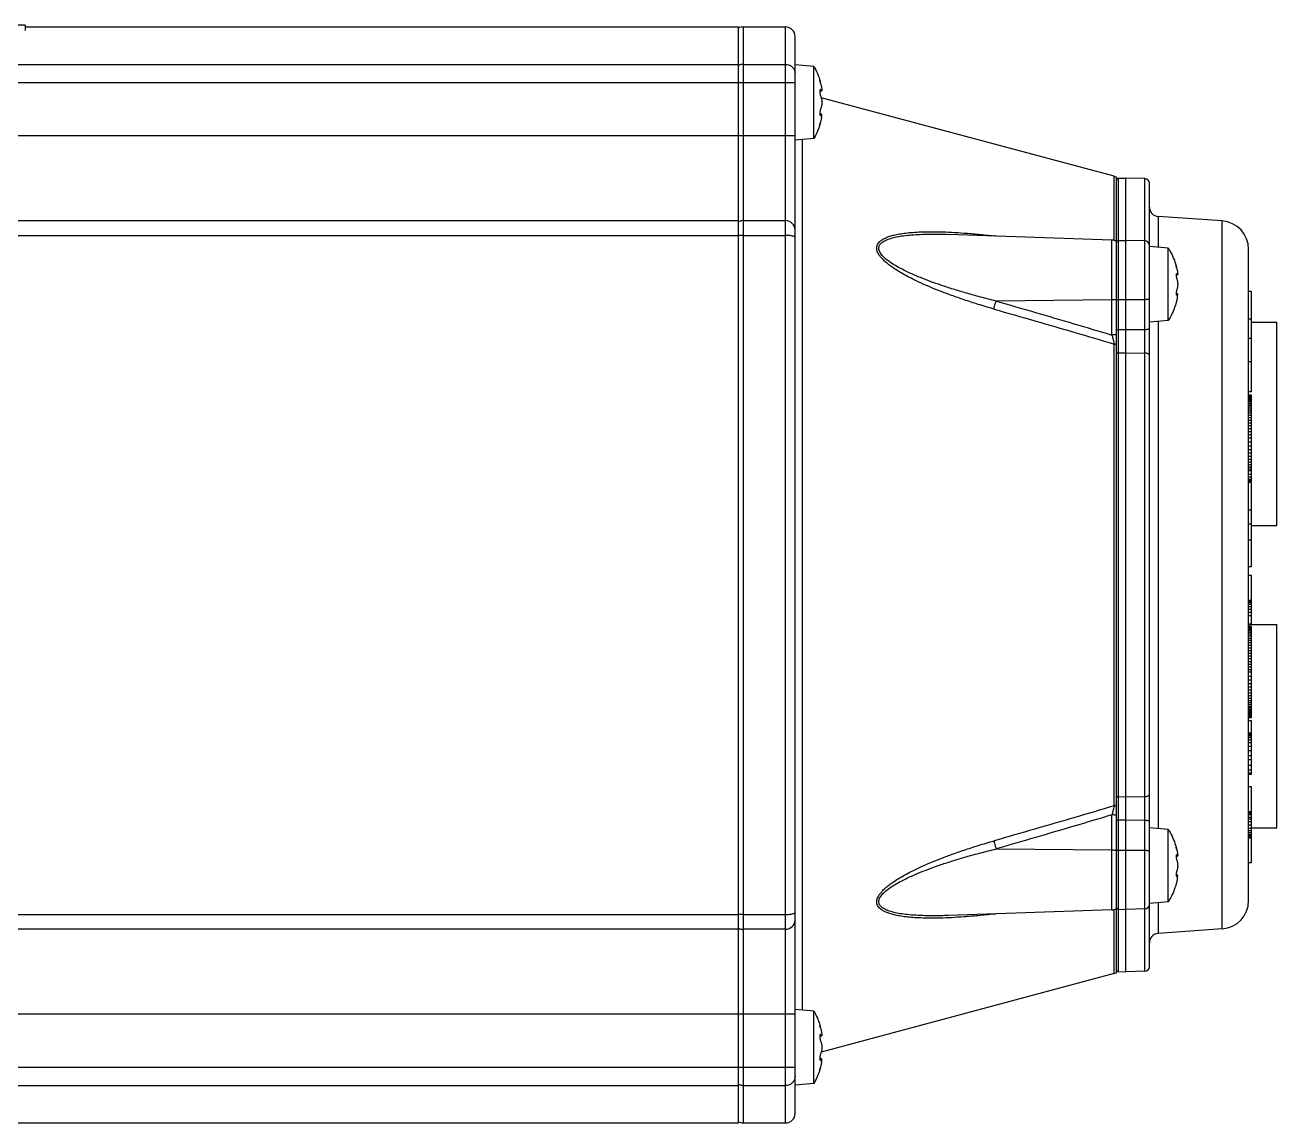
# Model space of a CAD drawing. Header units: millimetres. Extents: x -3388 to 4307, y 243 to 4457.
# Drawn here: x -2989.1 to -2856.6, y 1554 to 1670.2 of the extents above; entities that cross this region are included whole.
import ezdxf

# ---------------------------------------------------------------- set-up
doc = ezdxf.new("R2010")
doc.units = ezdxf.units.MM

msp = doc.modelspace()

# ---------------------------------------------------------------- linework, layer by layer
at = {"color": 7, "linetype": 'Continuous'}
for p, q in [((-2989.11494, 1670.20734), (-3066.11494, 1670.20734)), ((-2989.11494, 1670.20734), (-2989.11494, 1669.6417)), ((-2989.11494, 1670.00734), (-2913.61494, 1670.00734)), ((-2913.61494, 1554.00758), (-2913.61494, 1670.0071)), ((-2913.11494, 1670.00734), (-2908.61494, 1670.00734)), ((-2907.61494, 1555.00758), (-2907.61494, 1669.0071)), ((-2905.61494, 1665.83236), (-2907.61494, 1666.00734)), ((-2905.61494, 1658.18232), (-2905.61494, 1665.83236)), ((-2904.99458, 1663.22917), (-2904.79818, 1663.22917)), ((-2873.85612, 1654.20594), (-2904.85997, 1662.5134)), ((-2904.79827, 1660.78551), (-2904.99465, 1660.78551)), ((-2905.61494, 1658.18232), (-2907.61494, 1658.00734)), ((-2873.85612, 1654.20594), (-2873.61494, 1654.10604)), ((-2873.61494, 1569.90899), (-2873.61494, 1654.10569)), ((-2873.42018, 1653.98626), (-2872.61494, 1654.00734)), ((-2870.60185, 1653.95463), (-2872.61494, 1654.00734)), ((-2872.61494, 1570.00734), (-2872.61494, 1654.00734)), ((-2870.11494, 1570.55988), (-2870.11494, 1653.45448)), ((-2862.40567, 1649.46826), (-2869.1847, 1649.94229)), ((-3075.61494, 1649.50734), (-2913.61494, 1649.50734)), ((-2913.11494, 1649.50734), (-2908.61494, 1649.50734)), ((-2891.40331, 1648.05158), (-2891.39889, 1648.05142)), ((-2874.08004, 1647.44664), (-2891.38466, 1648.05093)), ((-2873.42018, 1647.39185), (-2872.61494, 1647.41293)), ((-2870.60185, 1647.36022), (-2872.61494, 1647.41293)), ((-2868.11494, 1646.59151), (-2870.11494, 1646.76649)), ((-2868.11494, 1638.94146), (-2868.11494, 1646.59151)), ((-2859.61494, 1577.53912), (-2859.61494, 1646.47527)), ((-2867.28923, 1643.77157), (-2867.13889, 1643.77157)), ((-2867.13898, 1641.76141), (-2867.2892, 1641.76141)), ((-2859.31494, 1642.00734), (-2859.61494, 1642.00734)), ((-2859.31494, 1631.36995), (-2859.31494, 1642.00734)), ((-2859.31494, 1639.07166), (-2859.61494, 1639.07166)), ((-2868.11494, 1638.94146), (-2870.11494, 1638.76649)), ((-2859.31494, 1638.75684), (-2856.61545, 1638.75684)), ((-2856.61545, 1617.25701), (-2856.61545, 1638.75666)), ((-2859.31494, 1637.01786), (-2859.61494, 1637.01786)), ((-2859.31494, 1634.5575), (-2859.61494, 1634.5575)), ((-2859.31494, 1631.36995), (-2859.61494, 1631.36995)), ((-2859.31494, 1631.02758), (-2859.61494, 1631.02758)), ((-2859.31494, 1631.02357), (-2859.61494, 1631.02357)), ((-2859.31494, 1631.0034), (-2859.61494, 1631.0034)), ((-2859.31494, 1630.96721), (-2859.61494, 1630.96721)), ((-2859.31494, 1630.91521), (-2859.61494, 1630.91521)), ((-2859.31494, 1630.84757), (-2859.61494, 1630.84757)), ((-2859.31494, 1630.76447), (-2859.61494, 1630.76447)), ((-2859.31494, 1630.66608), (-2859.61494, 1630.66608)), ((-2859.31494, 1630.55258), (-2859.61494, 1630.55258)), ((-2859.31494, 1630.42416), (-2859.61494, 1630.42416)), ((-2859.31494, 1630.28099), (-2859.61494, 1630.28099)), ((-2859.31494, 1630.12326), (-2859.61494, 1630.12326)), ((-2859.31494, 1629.95112), (-2859.61494, 1629.95112)), ((-2859.31494, 1629.76478), (-2859.61494, 1629.76478)), ((-2859.31494, 1621.90798), (-2859.31494, 1631.02758)), ((-2859.31494, 1629.56441), (-2859.61494, 1629.56441)), ((-2859.31494, 1629.35017), (-2859.61494, 1629.35017)), ((-2859.31494, 1629.12227), (-2859.61494, 1629.12227)), ((-2859.31494, 1628.88086), (-2859.61494, 1628.88086)), ((-2859.31494, 1628.62614), (-2859.61494, 1628.62614)), ((-2859.31494, 1628.35827), (-2859.61494, 1628.35827)), ((-2859.31494, 1628.07744), (-2859.61494, 1628.07744)), ((-2859.31494, 1627.78383), (-2859.61494, 1627.78383)), ((-2859.31494, 1627.47761), (-2859.61494, 1627.47761)), ((-2859.31494, 1627.15897), (-2859.61494, 1627.15897)), ((-2859.31494, 1626.82808), (-2859.61494, 1626.82808)), ((-2859.31494, 1626.48512), (-2859.61494, 1626.48512)), ((-2859.31494, 1626.05084), (-2859.61494, 1626.05084)), ((-2859.31494, 1625.63976), (-2859.61494, 1625.63976)), ((-2859.31494, 1625.25203), (-2859.61494, 1625.25203)), ((-2859.31494, 1624.88781), (-2859.61494, 1624.88781)), ((-2859.31494, 1624.54724), (-2859.61494, 1624.54724)), ((-2859.31494, 1624.23049), (-2859.61494, 1624.23049)), ((-2859.31494, 1623.93769), (-2859.61494, 1623.93769)), ((-2859.31494, 1623.66901), (-2859.61494, 1623.66901)), ((-2859.31494, 1623.4246), (-2859.61494, 1623.4246)), ((-2859.31494, 1623.20461), (-2859.61494, 1623.20461)), ((-2859.31494, 1623.00919), (-2859.61494, 1623.00919)), ((-2859.31494, 1622.65019), (-2859.61494, 1622.65019)), ((-2859.31494, 1622.34266), (-2859.61494, 1622.34266)), ((-2859.31494, 1622.11898), (-2859.61494, 1622.11898)), ((-2859.31494, 1622.01149), (-2859.61494, 1622.01149)), ((-2859.31494, 1621.90798), (-2859.61494, 1621.90798)), ((-2859.31494, 1621.80276), (-2859.61494, 1621.80276)), ((-2859.31494, 1612.85546), (-2859.31494, 1621.80276)), ((-2859.31494, 1618.87777), (-2859.61494, 1618.87777)), ((-2859.31494, 1617.38078), (-2859.61494, 1617.38078)), ((-2859.31494, 1617.25684), (-2856.61545, 1617.25684)), ((-2859.31494, 1615.6774), (-2859.61494, 1615.6774)), ((-2859.31494, 1612.85546), (-2859.61494, 1612.85546)), ((-2859.31494, 1611.94993), (-2859.61494, 1611.94993)), ((-2859.31494, 1609.31711), (-2859.31494, 1611.94993)), ((-2859.31494, 1609.31711), (-2859.61494, 1609.31711)), ((-2859.31494, 1609.2892), (-2859.61494, 1609.2892)), ((-2859.31494, 1609.20666), (-2859.61494, 1609.20666)), ((-2859.31494, 1609.07132), (-2859.61494, 1609.07132)), ((-2859.31494, 1608.88496), (-2859.61494, 1608.88496)), ((-2859.31494, 1608.64938), (-2859.61494, 1608.64938)), ((-2859.31494, 1606.78818), (-2859.31494, 1609.2892)), ((-2859.31494, 1608.3664), (-2859.61494, 1608.3664)), ((-2859.31494, 1608.03781), (-2859.61494, 1608.03781)), ((-2859.31494, 1607.6654), (-2859.61494, 1607.6654)), ((-2859.31494, 1606.78818), (-2859.61494, 1606.78818)), ((-2859.61494, 1606.75684), (-2856.61545, 1606.75684)), ((-2859.31494, 1606.53707), (-2859.61494, 1606.53707)), ((-2859.31494, 1606.53406), (-2859.61494, 1606.53406)), ((-2859.31494, 1606.49973), (-2859.61494, 1606.49973)), ((-2859.31494, 1606.44069), (-2859.61494, 1606.44069)), ((-2859.31494, 1606.36357), (-2859.61494, 1606.36357)), ((-2859.31494, 1606.27499), (-2859.61494, 1606.27499)), ((-2859.31494, 1606.18159), (-2859.61494, 1606.18159)), ((-2859.31494, 1606.08997), (-2859.61494, 1606.08997)), ((-2859.31494, 1605.92115), (-2859.61494, 1605.92115)), ((-2859.31494, 1596.88499), (-2859.31494, 1606.53707)), ((-2856.61545, 1585.25701), (-2856.61545, 1606.75666)), ((-2859.31494, 1605.73171), (-2859.61494, 1605.73171)), ((-2859.31494, 1605.52353), (-2859.61494, 1605.52353)), ((-2859.31494, 1605.29853), (-2859.61494, 1605.29853)), ((-2859.31494, 1605.05859), (-2859.61494, 1605.05859)), ((-2859.31494, 1604.80559), (-2859.61494, 1604.80559)), ((-2859.31494, 1604.54143), (-2859.61494, 1604.54143)), ((-2859.31494, 1604.268), (-2859.61494, 1604.268)), ((-2859.31494, 1603.9872), (-2859.61494, 1603.9872)), ((-2859.31494, 1603.70092), (-2859.61494, 1603.70092)), ((-2859.31494, 1603.41104), (-2859.61494, 1603.41104)), ((-2859.31494, 1603.11947), (-2859.61494, 1603.11947)), ((-2859.31494, 1602.82809), (-2859.61494, 1602.82809)), ((-2859.31494, 1602.53879), (-2859.61494, 1602.53879)), ((-2859.31494, 1602.25347), (-2859.61494, 1602.25347)), ((-2859.31494, 1601.97402), (-2859.61494, 1601.97402)), ((-2859.31494, 1601.70233), (-2859.61494, 1601.70233)), ((-2859.31494, 1601.27123), (-2859.61494, 1601.27123)), ((-2859.31494, 1600.86595), (-2859.61494, 1600.86595)), ((-2859.31494, 1600.48574), (-2859.61494, 1600.48574)), ((-2859.31494, 1600.12982), (-2859.61494, 1600.12982)), ((-2859.31494, 1599.79743), (-2859.61494, 1599.79743)), ((-2859.31494, 1599.48781), (-2859.61494, 1599.48781)), ((-2859.31494, 1599.20019), (-2859.61494, 1599.20019)), ((-2859.31494, 1598.93379), (-2859.61494, 1598.93379)), ((-2859.31494, 1598.68786), (-2859.61494, 1598.68786)), ((-2859.31494, 1598.46163), (-2859.61494, 1598.46163)), ((-2859.31494, 1598.25433), (-2859.61494, 1598.25433)), ((-2859.31494, 1598.0652), (-2859.61494, 1598.0652)), ((-2859.31494, 1597.89346), (-2859.61494, 1597.89346)), ((-2859.31494, 1597.73836), (-2859.61494, 1597.73836)), ((-2859.31494, 1597.59913), (-2859.61494, 1597.59913)), ((-2859.31494, 1597.475), (-2859.61494, 1597.475)), ((-2859.31494, 1597.3652), (-2859.61494, 1597.3652)), ((-2859.31494, 1597.26897), (-2859.61494, 1597.26897)), ((-2859.31494, 1597.18554), (-2859.61494, 1597.18554)), ((-2859.31494, 1597.11414), (-2859.61494, 1597.11414)), ((-2859.31494, 1597.05402), (-2859.61494, 1597.05402)), ((-2859.31494, 1597.0044), (-2859.61494, 1597.0044)), ((-2859.31494, 1596.96451), (-2859.61494, 1596.96451)), ((-2859.31494, 1596.9336), (-2859.61494, 1596.9336)), ((-2859.31494, 1596.91089), (-2859.61494, 1596.91089)), ((-2859.31494, 1596.89562), (-2859.61494, 1596.89562)), ((-2859.31494, 1596.88702), (-2859.61494, 1596.88702)), ((-2859.31494, 1596.88432), (-2859.61494, 1596.88432)), ((-2859.31494, 1596.58202), (-2859.61494, 1596.58202)), ((-2859.31494, 1590.90424), (-2859.31494, 1596.58202)), ((-2859.31494, 1595.27439), (-2859.61494, 1595.27439)), ((-2859.31494, 1595.2725), (-2859.61494, 1595.2725)), ((-2859.31494, 1595.26133), (-2859.61494, 1595.26133)), ((-2859.31494, 1595.23261), (-2859.61494, 1595.23261)), ((-2859.31494, 1595.17809), (-2859.61494, 1595.17809)), ((-2859.31494, 1595.08949), (-2859.61494, 1595.08949)), ((-2859.31494, 1594.95855), (-2859.61494, 1594.95855)), ((-2859.31494, 1594.77703), (-2859.61494, 1594.77703)), ((-2859.31494, 1594.53664), (-2859.61494, 1594.53664)), ((-2859.31494, 1594.22914), (-2859.61494, 1594.22914)), ((-2859.31494, 1593.84626), (-2859.61494, 1593.84626)), ((-2859.31494, 1593.3965), (-2859.61494, 1593.3965)), ((-2859.31494, 1592.87396), (-2859.61494, 1592.87396)), ((-2859.31494, 1592.43543), (-2859.61494, 1592.43543)), ((-2859.31494, 1591.84092), (-2859.61494, 1591.84092)), ((-2859.31494, 1591.33813), (-2859.61494, 1591.33813)), ((-2859.31494, 1591.04178), (-2859.61494, 1591.04178)), ((-2859.31494, 1590.90424), (-2859.61494, 1590.90424)), ((-2859.31494, 1589.5971), (-2859.61494, 1589.5971)), ((-2859.31494, 1586.94751), (-2859.31494, 1589.5971)), ((-2859.31494, 1586.94751), (-2859.61494, 1586.94751)), ((-2859.31494, 1586.92902), (-2859.61494, 1586.92902)), ((-2859.31494, 1586.87866), (-2859.61494, 1586.87866)), ((-2859.31494, 1586.77668), (-2859.61494, 1586.77668)), ((-2859.31494, 1586.60491), (-2859.61494, 1586.60491)), ((-2859.31494, 1586.3452), (-2859.61494, 1586.3452)), ((-2859.31494, 1586.15028), (-2859.61494, 1586.15028)), ((-2859.31494, 1584.16658), (-2859.31494, 1586.92902)), ((-2868.11494, 1585.07322), (-2870.11494, 1585.2482)), ((-2868.11494, 1577.42317), (-2868.11494, 1585.07322)), ((-2859.31494, 1585.87498), (-2859.61494, 1585.87498)), ((-2859.31494, 1585.51938), (-2859.61494, 1585.51938)), ((-2859.31494, 1585.18802), (-2859.61494, 1585.18802)), ((-2859.31494, 1584.92166), (-2859.61494, 1584.92166)), ((-2859.31494, 1584.72802), (-2859.61494, 1584.72802)), ((-2859.31494, 1585.25684), (-2856.61545, 1585.25684)), ((-2859.31494, 1584.50672), (-2859.61494, 1584.50672)), ((-2859.31494, 1584.35141), (-2859.61494, 1584.35141)), ((-2859.31494, 1584.2506), (-2859.61494, 1584.2506)), ((-2859.31494, 1584.19282), (-2859.61494, 1584.19282)), ((-2859.31494, 1584.16038), (-2859.61494, 1584.16038)), ((-2859.31494, 1581.52734), (-2859.31494, 1584.16038)), ((-2867.28923, 1582.25328), (-2867.13889, 1582.25328)), ((-2859.31494, 1581.52734), (-2859.61494, 1581.52734)), ((-2867.13898, 1580.24312), (-2867.2892, 1580.24312)), ((-2868.11494, 1577.42317), (-2870.11494, 1577.2482)), ((-2891.39892, 1575.96326), (-2891.40276, 1575.96313)), ((-2874.08004, 1576.56805), (-2891.38462, 1575.96376)), ((-2873.42018, 1576.62284), (-2872.61494, 1576.60175)), ((-2870.60185, 1576.65446), (-2872.61494, 1576.60175)), ((-2913.61494, 1574.50734), (-3075.61494, 1574.50734)), ((-2908.61494, 1574.50734), (-2913.11494, 1574.50734)), ((-2862.40567, 1574.54643), (-2869.1847, 1574.07239)), ((-2873.85612, 1569.80874), (-2904.85997, 1561.50129)), ((-2873.85612, 1569.80874), (-2873.61494, 1569.90864)), ((-2873.42018, 1570.02843), (-2872.61494, 1570.00734)), ((-2870.60185, 1570.06006), (-2872.61494, 1570.00734)), ((-2905.61494, 1565.83236), (-2907.61494, 1566.00734)), ((-2905.61494, 1558.18232), (-2905.61494, 1565.83236)), ((-2904.99458, 1563.22917), (-2904.79818, 1563.22917)), ((-2904.79827, 1560.78551), (-2904.99465, 1560.78551)), ((-2905.61494, 1558.18232), (-2907.61494, 1558.00734)), ((-3085.11494, 1554.00734), (-2913.61494, 1554.00734)), ((-2913.11494, 1554.00734), (-2908.61494, 1554.00734))]:
    msp.add_line(p, q, dxfattribs=at)
at = {"color": 9, "linetype": 'Continuous'}
for p, q in [((-2913.11494, 1670.00734), (-2913.11494, 1554.00734)), ((-2908.61494, 1554.00734), (-2908.61494, 1670.00734)), ((-3075.61494, 1666.04657), (-2913.61494, 1666.04657)), ((-2913.11494, 1666.04657), (-2908.61494, 1666.04657)), ((-2907.61494, 1664.09458), (-3076.11494, 1664.09458)), ((-2904.99351, 1663.24621), (-2904.81803, 1663.24621)), ((-2904.92018, 1663.37097), (-2904.96539, 1663.37097)), ((-2904.81803, 1660.76848), (-2904.99352, 1660.76848)), ((-2904.96563, 1660.64371), (-2904.92018, 1660.64371)), ((-3076.11494, 1658.50734), (-2907.61494, 1658.50734)), ((-2906.87376, 1658.07219), (-2906.87376, 1565.9425)), ((-2873.85612, 1647.41223), (-2873.85612, 1654.20594)), ((-2873.42018, 1653.98626), (-2873.42018, 1570.02843)), ((-2870.60185, 1570.06006), (-2870.60185, 1653.95463)), ((-2869.1847, 1649.94229), (-2869.1847, 1646.6851)), ((-2862.40567, 1574.54643), (-2862.40567, 1649.46826)), ((-3075.61494, 1647.94292), (-2913.61494, 1647.94292)), ((-2913.11494, 1647.94292), (-2908.61494, 1647.94292)), ((-2874.08004, 1637.40084), (-2874.08004, 1647.44664)), ((-2867.28874, 1643.7886), (-2867.15813, 1643.7886)), ((-2867.23692, 1643.88917), (-2867.26813, 1643.88917)), ((-2867.15813, 1641.74437), (-2867.28881, 1641.74437)), ((-2874.08004, 1641.11012), (-2886.33356, 1640.99937)), ((-2872.61494, 1641.11884), (-2873.42018, 1641.1243)), ((-2870.60185, 1641.13248), (-2872.61494, 1641.11884)), ((-2867.26816, 1641.64381), (-2867.23692, 1641.64381)), ((-2873.42018, 1637.97781), (-2872.61494, 1637.97235)), ((-2872.61494, 1637.97235), (-2870.60185, 1637.986)), ((-2869.1847, 1638.84787), (-2869.1847, 1585.16681)), ((-2873.85611, 1587.56598), (-2873.85611, 1636.44882)), ((-2873.42018, 1635.50486), (-2872.61494, 1635.51666)), ((-2872.61494, 1635.51666), (-2870.60185, 1635.48715)), ((-2872.61494, 1588.49802), (-2873.42018, 1588.50983)), ((-2870.60185, 1588.52753), (-2872.61494, 1588.49802)), ((-2874.08004, 1576.56805), (-2874.08004, 1586.61407)), ((-2872.61494, 1586.04233), (-2873.42018, 1586.03687)), ((-2870.60185, 1586.02869), (-2872.61494, 1586.04233)), ((-2886.3343, 1583.01532), (-2874.08004, 1582.90457)), ((-2873.42018, 1582.89039), (-2872.61494, 1582.89585)), ((-2872.61494, 1582.89585), (-2870.60185, 1582.8822)), ((-2867.28874, 1582.27031), (-2867.15813, 1582.27031)), ((-2867.23692, 1582.37088), (-2867.26813, 1582.37088)), ((-2867.15813, 1580.22608), (-2867.28881, 1580.22608)), ((-2867.26816, 1580.12552), (-2867.23692, 1580.12552)), ((-2869.1847, 1577.32958), (-2869.1847, 1574.07239)), ((-3075.61494, 1576.07176), (-2913.61494, 1576.07176)), ((-2913.11494, 1576.07176), (-2908.61494, 1576.07176)), ((-2873.85612, 1569.80874), (-2873.85612, 1576.60245)), ((-2907.61494, 1565.50734), (-3076.11494, 1565.50734)), ((-2904.99351, 1563.24621), (-2904.81803, 1563.24621)), ((-2904.92018, 1563.37097), (-2904.96539, 1563.37097)), ((-3076.11494, 1559.9201), (-2907.61494, 1559.9201)), ((-2904.81803, 1560.76848), (-2904.99352, 1560.76848)), ((-2904.96563, 1560.64371), (-2904.92018, 1560.64371)), ((-3075.61494, 1557.96811), (-2913.61494, 1557.96811)), ((-2913.11494, 1557.96811), (-2908.61494, 1557.96811))]:
    msp.add_line(p, q, dxfattribs=at)
at = {"color": 7, "linetype": 'Continuous'}
for centre, radius, start, end in [((-2913.11494, 1669.00734), 1, 90, 120), ((-2908.61494, 1669.00734), 1, 0.0000283, 90), ((-2873.41494, 1653.78632), 0.2, 91.5001027, 180), ((-2870.61494, 1653.4548), 0.5, 0, 88.499925), ((-2869.11494, 1650.93986), 1, 180.0000443, 266.0000031), ((-2913.11494, 1648.50734), 1, 90, 120), ((-2908.61494, 1648.50734), 1, 0, 90), ((-2862.61494, 1646.47556), 3, 0, 86), ((-2874.11494, 1646.44724), 1, 60, 87.9999788), ((-2873.41494, 1647.19192), 0.2, 91.5000067, 180), ((-2870.61494, 1646.86039), 0.5, 0, 88.4999969), ((-2873.41494, 1576.82277), 0.2, 180, 268.4999933), ((-2870.61494, 1577.15429), 0.5, 271.5000031, 0), ((-2862.61494, 1577.53912), 3, 274, 0), ((-2908.61494, 1575.50734), 1, 270, 359.9999674), ((-2874.11494, 1577.56744), 1, 272.0000212, 300), ((-2913.11494, 1575.50734), 1, 243.5455899, 270), ((-2869.11494, 1573.07483), 1, 93.9999969, 179.9999557), ((-2873.41494, 1570.22836), 0.2, 180, 268.4998938), ((-2870.61494, 1570.55988), 0.5, 271.500033, 0), ((-2908.61494, 1555.00734), 1, 270, 359.9999717), ((-2913.11494, 1555.00734), 1, 240, 270)]:
    msp.add_arc(centre, radius, start, end, dxfattribs=at)
at = {"color": 9, "linetype": 'Continuous'}
for points in [[(-2913.11494, 1666.04657), (-2913.28859, 1666.03174), (-2913.45696, 1665.98771), (-2913.56249, 1665.94337)], [(-2908.61494, 1666.04657), (-2908.3069, 1665.99911), (-2908.03695, 1665.86703), (-2907.81539, 1665.65676), (-2907.66742, 1665.3826), (-2907.62836, 1665.22946)], [(-2907.62836, 1665.22946), (-2907.61494, 1665.07058)], [(-2886.55762, 1640.14471), (-2888.22673, 1640.64311), (-2889.72572, 1641.12786), (-2891.06972, 1641.5974), (-2892.27237, 1642.05083), (-2893.34559, 1642.4876), (-2894.29963, 1642.90733), (-2895.1443, 1643.31017), (-2895.88898, 1643.69688), (-2896.53977, 1644.0672), (-2897.10287, 1644.42132), (-2897.58353, 1644.75939), (-2897.98589, 1645.08116), (-2898.31302, 1645.38557), (-2898.56743, 1645.66996), (-2898.75272, 1645.93136), (-2898.87704, 1646.1703), (-2898.9482, 1646.39021), (-2898.97286, 1646.59532), (-2898.95254, 1646.79058), (-2898.88568, 1646.98122), (-2898.76523, 1647.16899), (-2898.58215, 1647.35347), (-2898.32946, 1647.53121), (-2898.00337, 1647.69738), (-2897.60178, 1647.84861), (-2897.12158, 1647.98289), (-2896.55805, 1648.09855), (-2895.90633, 1648.1937), (-2895.16092, 1648.26633), (-2894.3148, 1648.31422), (-2893.3585, 1648.33473), (-2892.28292, 1648.32466), (-2891.07789, 1648.28027), (-2889.73141, 1648.19722), (-2888.22968, 1648.07036), (-2886.55763, 1647.89368)], [(-2913.11494, 1647.94292), (-2913.28859, 1647.93962), (-2913.45696, 1647.92979), (-2913.61494, 1647.91375)], [(-2907.61494, 1647.72513), (-2907.66357, 1647.79222), (-2907.7989, 1647.85101), (-2908.01434, 1647.89927), (-2908.29524, 1647.93149), (-2908.61494, 1647.94292)], [(-2886.3337, 1640.99936), (-2887.99781, 1641.42169), (-2889.51595, 1641.84081), (-2890.9009, 1642.2561), (-2892.16124, 1642.66666), (-2893.30499, 1643.07209), (-2894.33921, 1643.47258), (-2895.26996, 1643.86898), (-2896.10126, 1644.26227), (-2896.83444, 1644.65372), (-2897.46783, 1645.04483), (-2897.9948, 1645.43721), (-2898.4005, 1645.83042), (-2898.65844, 1646.21308), (-2898.74864, 1646.56833), (-2898.67028, 1646.89304), (-2898.42321, 1647.18356), (-2898.02351, 1647.42907), (-2897.4996, 1647.62829), (-2896.86725, 1647.78662), (-2896.13368, 1647.90874), (-2895.30098, 1647.99746), (-2894.368, 1648.05428), (-2893.33088, 1648.07957), (-2892.18336, 1648.07279), (-2891.40331, 1648.05158)], [(-2886.418, 1647.87753), (-2886.55763, 1647.89368)], [(-2886.55763, 1640.14467), (-2886.50059, 1640.40464), (-2886.42377, 1640.69821), (-2886.33369, 1640.9994)], [(-2886.33356, 1640.99937), (-2882.18674, 1639.79405), (-2878.10221, 1638.59435), (-2874.08004, 1637.40084)], [(-2873.68706, 1641.13484), (-2873.76201, 1641.12661), (-2873.91842, 1641.115), (-2874.08004, 1641.11012)], [(-2873.61494, 1641.14463), (-2873.68706, 1641.13484)], [(-2873.42018, 1641.1243), (-2873.49509, 1641.12862), (-2873.5582, 1641.13992), (-2873.60021, 1641.15655), (-2873.6112, 1641.16613)], [(-2870.11494, 1641.26185), (-2870.15176, 1641.21311), (-2870.25679, 1641.17155), (-2870.41457, 1641.14328), (-2870.60185, 1641.13248)], [(-2886.55762, 1640.14471), (-2882.25348, 1638.9049), (-2878.01959, 1637.67297), (-2873.85611, 1636.44882)], [(-2873.61494, 1638.02956), (-2873.60021, 1638.01006), (-2873.5582, 1637.99344), (-2873.49509, 1637.98213), (-2873.42018, 1637.97781)], [(-2870.60185, 1637.986), (-2870.41457, 1637.9968), (-2870.25679, 1638.02506), (-2870.15176, 1638.06662), (-2870.11494, 1638.11536)], [(-2874.08009, 1637.40085), (-2873.99052, 1637.05749), (-2873.9127, 1636.72592), (-2873.85611, 1636.44869)], [(-2873.61494, 1637.43518), (-2873.76201, 1637.41716), (-2873.91842, 1637.40555), (-2874.08004, 1637.40066)], [(-2873.61494, 1636.39087), (-2873.69225, 1636.41418), (-2873.77285, 1636.43352), (-2873.85611, 1636.44873)], [(-2873.61494, 1635.39295), (-2873.60021, 1635.43511), (-2873.5582, 1635.47106), (-2873.49509, 1635.49551), (-2873.42018, 1635.50486)], [(-2870.11494, 1635.20738), (-2870.15176, 1635.31278), (-2870.25679, 1635.40267), (-2870.41456, 1635.46379), (-2870.60185, 1635.48715)], [(-2870.11494, 1588.80731), (-2870.15176, 1588.7019), (-2870.25679, 1588.61201), (-2870.41457, 1588.55089), (-2870.60185, 1588.52753)], [(-2873.85611, 1587.56598), (-2878.01901, 1586.34178), (-2882.2529, 1585.10985), (-2886.55763, 1583.87002)], [(-2873.85613, 1587.56591), (-2873.91284, 1587.28815), (-2873.99068, 1586.95657), (-2874.08003, 1586.61407)], [(-2873.85611, 1587.56595), (-2873.77293, 1587.58115), (-2873.69237, 1587.60047), (-2873.61494, 1587.62382)], [(-2873.61494, 1588.62173), (-2873.60022, 1588.57958), (-2873.55821, 1588.54362), (-2873.49509, 1588.51917), (-2873.42018, 1588.50983)], [(-2874.08004, 1586.61407), (-2878.10228, 1585.42009), (-2882.1868, 1584.22039), (-2886.3343, 1583.01532)], [(-2873.61494, 1586.5795), (-2873.76201, 1586.59752), (-2873.91842, 1586.60913), (-2874.08004, 1586.61402)], [(-2873.42018, 1586.03687), (-2873.49509, 1586.03255), (-2873.5582, 1586.02125), (-2873.60021, 1586.00462), (-2873.61494, 1585.98513)], [(-2870.11494, 1585.89932), (-2870.15176, 1585.94806), (-2870.25679, 1585.98962), (-2870.41457, 1586.01788), (-2870.60185, 1586.02869)], [(-2886.55762, 1576.12104), (-2888.22719, 1575.94456), (-2889.72683, 1575.8178), (-2891.07158, 1575.73473), (-2892.27524, 1575.69021), (-2893.34975, 1575.6799), (-2894.30526, 1575.7001), (-2895.15088, 1575.74759), (-2895.89619, 1575.81977), (-2896.54812, 1575.91442), (-2897.11222, 1576.02954), (-2897.59332, 1576.16332), (-2897.99579, 1576.31403), (-2898.32281, 1576.47952), (-2898.57655, 1576.65651), (-2898.7603, 1576.83971), (-2898.88184, 1577.02577), (-2898.95067, 1577.21469), (-2898.97262, 1577.4096), (-2898.9506, 1577.61443), (-2898.88097, 1577.83457), (-2898.75801, 1578.0748), (-2898.57353, 1578.33709), (-2898.3203, 1578.62175), (-2897.99406, 1578.92643), (-2897.59222, 1579.2488), (-2897.11154, 1579.58762), (-2896.54794, 1579.9426), (-2895.89635, 1580.31378), (-2895.15091, 1580.70122), (-2894.30544, 1581.10469), (-2893.3504, 1581.52505), (-2892.27618, 1581.96237), (-2891.07256, 1582.41626), (-2889.72761, 1582.88619), (-2888.22767, 1583.37128), (-2886.55763, 1583.87002)], [(-2886.55762, 1583.86998), (-2886.50059, 1583.61004), (-2886.42377, 1583.31647), (-2886.3337, 1583.01532)], [(-2891.40276, 1575.96312), (-2892.17173, 1575.94212), (-2893.31751, 1575.935), (-2894.3533, 1575.9598), (-2895.28531, 1576.01594), (-2896.11747, 1576.10378), (-2896.85109, 1576.22477), (-2897.48409, 1576.38168), (-2898.00959, 1576.579), (-2898.41218, 1576.82229), (-2898.66471, 1577.1106), (-2898.74873, 1577.43291), (-2898.665, 1577.78681), (-2898.41289, 1578.17002), (-2898.01041, 1578.56441), (-2897.48487, 1578.95833), (-2896.85191, 1579.35094), (-2896.11835, 1579.74384), (-2895.28607, 1580.13848), (-2894.35383, 1580.53614), (-2893.31786, 1580.93784), (-2892.17205, 1581.34436), (-2890.90936, 1581.75594), (-2889.52182, 1582.17218), (-2888.00075, 1582.59222), (-2886.3337, 1583.01532)], [(-2874.08004, 1582.90457), (-2873.91842, 1582.89968), (-2873.76201, 1582.88807), (-2873.61494, 1582.87005)], [(-2873.61494, 1582.83864), (-2873.60021, 1582.85814), (-2873.5582, 1582.87476), (-2873.49509, 1582.88607), (-2873.45845, 1582.88923)], [(-2873.45845, 1582.88923), (-2873.42018, 1582.89039)], [(-2870.60185, 1582.8822), (-2870.41457, 1582.8714), (-2870.25679, 1582.84314), (-2870.15176, 1582.80158), (-2870.11494, 1582.75284)], [(-2913.11494, 1576.07176), (-2913.28859, 1576.07507), (-2913.45696, 1576.08489), (-2913.61494, 1576.10094)], [(-2908.61494, 1576.07176), (-2908.3069, 1576.08235), (-2908.03695, 1576.11182), (-2907.81539, 1576.15874), (-2907.66742, 1576.21992), (-2907.61494, 1576.28955)], [(-2886.55762, 1576.12104), (-2886.41842, 1576.13715)], [(-2907.66357, 1558.64346), (-2907.7989, 1558.37999), (-2908.01434, 1558.16375), (-2908.29524, 1558.01933), (-2908.61494, 1557.96811)], [(-2907.61494, 1558.94411), (-2907.66357, 1558.64346)], [(-2913.11494, 1557.96811), (-2913.28824, 1557.98288), (-2913.45649, 1558.0268), (-2913.56251, 1558.07133)]]:
    msp.add_spline(points, degree=3, dxfattribs=at)
at = {"color": 7, "linetype": 'Continuous'}
for points in [[(-2905.61494, 1665.83236), (-2905.5222, 1665.65685), (-2905.17719, 1664.88617), (-2904.9956, 1664.36186)], [(-2904.95567, 1664.20527), (-2904.96529, 1664.2431), (-2904.98123, 1664.30559), (-2904.99176, 1664.34688), (-2904.99559, 1664.36184), (-2904.99232, 1664.34906), (-2904.98213, 1664.30915), (-2904.96627, 1664.24691), (-2904.94738, 1664.17266)], [(-2904.92018, 1664.06539), (-2904.94439, 1664.1609), (-2904.96529, 1664.2431), (-2904.98123, 1664.30559), (-2904.99176, 1664.34688), (-2904.99559, 1664.36184), (-2904.99232, 1664.34906), (-2904.98213, 1664.30915), (-2904.96627, 1664.24691), (-2904.94503, 1664.16341)], [(-2904.99484, 1664.3589), (-2904.99559, 1664.36185)], [(-2904.99484, 1664.3589), (-2904.99559, 1664.36185)], [(-2904.99188, 1664.34734), (-2904.99484, 1664.3589)], [(-2904.9749, 1664.28077), (-2904.98123, 1664.30559), (-2904.99176, 1664.34688), (-2904.99188, 1664.34734)], [(-2904.95567, 1664.20527), (-2904.9621, 1664.23057)], [(-2904.94465, 1663.38462), (-2904.94538, 1663.38459), (-2904.96658, 1663.36967), (-2904.9823, 1663.32943), (-2904.99235, 1663.26477), (-2904.99559, 1663.18141), (-2904.99188, 1663.08488), (-2904.98154, 1662.9817), (-2904.96575, 1662.88135), (-2904.9448, 1662.78526), (-2904.92018, 1662.70176)], [(-2904.94738, 1664.17266), (-2904.94503, 1664.16341)], [(-2904.92018, 1663.37097), (-2904.94465, 1663.38462)], [(-2904.92018, 1664.06539), (-2904.88281, 1663.91087), (-2904.84876, 1663.75564), (-2904.81803, 1663.59976)], [(-2904.81803, 1663.24621), (-2904.84875, 1663.28797), (-2904.88281, 1663.32956), (-2904.92018, 1663.37097)], [(-2904.81803, 1663.59976), (-2904.79988, 1663.49271), (-2904.7879, 1663.40212), (-2904.78171, 1663.32706), (-2904.78167, 1663.2713), (-2904.78781, 1663.23832), (-2904.79798, 1663.22971)], [(-2904.79798, 1663.22971), (-2904.79979, 1663.22939), (-2904.81803, 1663.24621)], [(-2904.92018, 1662.70176), (-2904.88222, 1662.58676), (-2904.84822, 1662.47312), (-2904.81803, 1662.36089)], [(-2904.81803, 1661.65379), (-2904.84822, 1661.54156), (-2904.88222, 1661.42792), (-2904.92018, 1661.31292)], [(-2904.81803, 1662.36089), (-2904.80188, 1662.28299), (-2904.79049, 1662.19831), (-2904.78333, 1662.10494), (-2904.7809, 1662.00734)], [(-2904.7809, 1662.00734), (-2904.78334, 1661.90973), (-2904.7905, 1661.81636), (-2904.80188, 1661.73169), (-2904.81803, 1661.65379)], [(-2904.92018, 1661.31292), (-2904.94519, 1661.2279), (-2904.96633, 1661.13026), (-2904.98209, 1661.02867), (-2904.99223, 1660.92471), (-2904.9956, 1660.82841), (-2904.99198, 1660.74593), (-2904.98168, 1660.68278), (-2904.96589, 1660.64398), (-2904.94464, 1660.63007)], [(-2904.94464, 1660.63007), (-2904.92018, 1660.64371)], [(-2904.92018, 1660.64371), (-2904.88281, 1660.68512), (-2904.84875, 1660.72671), (-2904.81803, 1660.76848)], [(-2904.81803, 1660.41492), (-2904.84876, 1660.25905), (-2904.88281, 1660.10382), (-2904.92018, 1659.9493)], [(-2904.79807, 1660.78476), (-2904.80047, 1660.78512), (-2904.81803, 1660.76848)], [(-2904.81803, 1660.41492), (-2904.8, 1660.52118), (-2904.78787, 1660.61291), (-2904.78162, 1660.68938), (-2904.78182, 1660.7455), (-2904.78834, 1660.77752), (-2904.79807, 1660.78476)], [(-2904.9956, 1659.65282), (-2905.10312, 1659.32846), (-2905.38165, 1658.64609), (-2905.61494, 1658.18232)], [(-2904.94498, 1659.85146), (-2904.96626, 1659.7678), (-2904.98223, 1659.70515), (-2904.99244, 1659.66515), (-2904.99558, 1659.65289), (-2904.99149, 1659.66886), (-2904.98069, 1659.7112), (-2904.96461, 1659.77428), (-2904.95537, 1659.81056)], [(-2904.99559, 1659.65285), (-2904.99487, 1659.65568)], [(-2904.99559, 1659.65285), (-2904.99487, 1659.65568)], [(-2904.99487, 1659.65568), (-2904.99168, 1659.6681)], [(-2904.99168, 1659.6681), (-2904.99149, 1659.66886), (-2904.98069, 1659.7112), (-2904.97537, 1659.73207)], [(-2904.97537, 1659.73207), (-2904.9748, 1659.73433)], [(-2904.96048, 1659.79047), (-2904.95537, 1659.81056)], [(-2904.92018, 1659.9493), (-2904.94498, 1659.85146)], [(-2868.11494, 1646.59151), (-2868.01985, 1646.43548), (-2867.63078, 1645.68012), (-2867.34512, 1644.9219), (-2867.28968, 1644.73649)], [(-2867.28114, 1644.70111), (-2867.28278, 1644.7079), (-2867.28882, 1644.73299), (-2867.28295, 1644.7086), (-2867.27184, 1644.66263), (-2867.25596, 1644.59671), (-2867.25014, 1644.57252)], [(-2867.23692, 1644.51747), (-2867.25571, 1644.59569), (-2867.27159, 1644.66162), (-2867.28278, 1644.7079), (-2867.28882, 1644.73299), (-2867.28295, 1644.7086), (-2867.27184, 1644.66263), (-2867.25596, 1644.59671), (-2867.25014, 1644.57252)], [(-2867.28839, 1644.73121), (-2867.28882, 1644.73299)], [(-2867.28839, 1644.73121), (-2867.28882, 1644.73299)], [(-2867.28114, 1644.70111), (-2867.28278, 1644.7079), (-2867.28839, 1644.73121)], [(-2867.23692, 1644.51747), (-2867.20813, 1644.39222)], [(-2867.20813, 1644.39222), (-2867.20171, 1644.36271)], [(-2867.20171, 1644.36271), (-2867.19469, 1644.32965)], [(-2867.19469, 1644.32965), (-2867.18783, 1644.29656)], [(-2867.2541, 1643.89908), (-2867.25648, 1643.899), (-2867.27236, 1643.88276), (-2867.2833, 1643.84398), (-2867.28903, 1643.78424), (-2867.28869, 1643.70729), (-2867.28247, 1643.62444), (-2867.27127, 1643.54185), (-2867.25556, 1643.46239), (-2867.23692, 1643.39479)], [(-2867.23692, 1643.88917), (-2867.2541, 1643.89908)], [(-2867.15813, 1643.7886), (-2867.18199, 1643.82224), (-2867.20826, 1643.85577), (-2867.23692, 1643.88917)], [(-2867.23692, 1643.39479), (-2867.20787, 1643.30222), (-2867.18164, 1643.21063), (-2867.15813, 1643.12004)], [(-2867.18783, 1644.29656), (-2867.18188, 1644.2671)], [(-2867.18188, 1644.2671), (-2867.15813, 1644.14216)], [(-2867.15813, 1644.14216), (-2867.14044, 1644.03447), (-2867.12889, 1643.94411), (-2867.12291, 1643.8691), (-2867.12292, 1643.81335), (-2867.1289, 1643.78059), (-2867.13871, 1643.77211)], [(-2867.13871, 1643.77211), (-2867.14045, 1643.77179), (-2867.15813, 1643.7886)], [(-2867.15813, 1643.12004), (-2867.14239, 1643.04156), (-2867.13144, 1642.95739), (-2867.12452, 1642.8642), (-2867.12215, 1642.76649)], [(-2867.23692, 1642.13819), (-2867.25614, 1642.06808), (-2867.27212, 1641.98589), (-2867.28317, 1641.90182), (-2867.28896, 1641.8188), (-2867.28878, 1641.74306), (-2867.28265, 1641.68533), (-2867.27156, 1641.64861), (-2867.25592, 1641.63388), (-2867.25408, 1641.63381)], [(-2867.15813, 1642.41293), (-2867.18164, 1642.32235), (-2867.20787, 1642.23075), (-2867.23692, 1642.13819)], [(-2867.22229, 1641.66049), (-2867.20826, 1641.67721), (-2867.18199, 1641.71073), (-2867.15813, 1641.74437)], [(-2867.12215, 1642.76649), (-2867.12452, 1642.66876), (-2867.13144, 1642.57556), (-2867.14239, 1642.4914), (-2867.15813, 1642.41293)], [(-2867.13881, 1641.76062), (-2867.14118, 1641.76099), (-2867.15813, 1641.74437)], [(-2867.15813, 1641.39082), (-2867.1406, 1641.49741), (-2867.12888, 1641.58902), (-2867.12283, 1641.66565), (-2867.12308, 1641.72188), (-2867.12946, 1641.75362), (-2867.13881, 1641.76062)], [(-2867.28968, 1640.79649), (-2867.30745, 1640.73504), (-2867.54334, 1640.05907), (-2867.86148, 1639.37914), (-2868.11494, 1638.94146)], [(-2867.27742, 1640.84727), (-2867.28329, 1640.82297), (-2867.28904, 1640.79906), (-2867.28905, 1640.79903)], [(-2867.25657, 1640.93374), (-2867.27216, 1640.869), (-2867.27742, 1640.84727)], [(-2867.23692, 1641.01551), (-2867.25608, 1640.93575), (-2867.25657, 1640.93374)], [(-2867.25408, 1641.63381), (-2867.23692, 1641.64381)], [(-2867.23692, 1641.64381), (-2867.22229, 1641.66049)], [(-2867.20813, 1641.14075), (-2867.23692, 1641.01551)], [(-2867.20171, 1641.17027), (-2867.20813, 1641.14075)], [(-2867.19469, 1641.20332), (-2867.20171, 1641.17027)], [(-2867.18783, 1641.23641), (-2867.19469, 1641.20332)], [(-2867.18188, 1641.26587), (-2867.18783, 1641.23641)], [(-2867.15813, 1641.39082), (-2867.18188, 1641.26587)], [(-2868.11494, 1585.07322), (-2868.01985, 1584.91719), (-2867.63078, 1584.16183), (-2867.34512, 1583.40361), (-2867.28968, 1583.2182)], [(-2867.2541, 1582.38079), (-2867.25648, 1582.38071), (-2867.27236, 1582.36447), (-2867.2833, 1582.32569), (-2867.28903, 1582.26595), (-2867.28869, 1582.189), (-2867.28247, 1582.10615), (-2867.27127, 1582.02356), (-2867.25556, 1581.9441), (-2867.23692, 1581.8765)], [(-2867.28114, 1583.18282), (-2867.28278, 1583.18961), (-2867.28882, 1583.2147), (-2867.28295, 1583.19031), (-2867.27184, 1583.14434), (-2867.25596, 1583.07842), (-2867.25014, 1583.05423)], [(-2867.23692, 1582.99918), (-2867.25571, 1583.0774), (-2867.27159, 1583.14333), (-2867.28278, 1583.18961), (-2867.28882, 1583.2147), (-2867.28295, 1583.19031), (-2867.27184, 1583.14434), (-2867.25596, 1583.07842), (-2867.25014, 1583.05423)], [(-2867.28839, 1583.21292), (-2867.28882, 1583.2147)], [(-2867.28839, 1583.21292), (-2867.28882, 1583.2147)], [(-2867.28114, 1583.18282), (-2867.28278, 1583.18961), (-2867.28839, 1583.21292)], [(-2867.23692, 1582.37088), (-2867.2541, 1582.38079)], [(-2867.23692, 1582.99918), (-2867.20813, 1582.87393)], [(-2867.15813, 1582.27031), (-2867.18199, 1582.30395), (-2867.20826, 1582.33748), (-2867.23692, 1582.37088)], [(-2867.20813, 1582.87393), (-2867.20171, 1582.84442)], [(-2867.20171, 1582.84442), (-2867.19469, 1582.81136)], [(-2867.19469, 1582.81136), (-2867.18783, 1582.77827)], [(-2867.18783, 1582.77827), (-2867.18188, 1582.74881)], [(-2867.18188, 1582.74881), (-2867.15813, 1582.62387)], [(-2867.15813, 1582.62387), (-2867.14044, 1582.51618), (-2867.12889, 1582.42582), (-2867.12291, 1582.35081), (-2867.12292, 1582.29506), (-2867.1289, 1582.2623), (-2867.13871, 1582.25382)], [(-2867.13871, 1582.25382), (-2867.14045, 1582.2535), (-2867.15813, 1582.27031)], [(-2867.23692, 1581.8765), (-2867.20787, 1581.78393), (-2867.18164, 1581.69234), (-2867.15813, 1581.60175)], [(-2867.15813, 1580.89464), (-2867.18164, 1580.80406), (-2867.20787, 1580.71246), (-2867.23692, 1580.6199)], [(-2867.15813, 1581.60175), (-2867.14239, 1581.52327), (-2867.13144, 1581.4391), (-2867.12452, 1581.34591), (-2867.12215, 1581.2482)], [(-2867.12215, 1581.2482), (-2867.12452, 1581.15047), (-2867.13144, 1581.05727), (-2867.14239, 1580.97311), (-2867.15813, 1580.89464)], [(-2867.23692, 1580.6199), (-2867.25614, 1580.54979), (-2867.27212, 1580.4676), (-2867.28317, 1580.38353), (-2867.28896, 1580.30051), (-2867.28878, 1580.22477), (-2867.28265, 1580.16704), (-2867.27156, 1580.13032), (-2867.25592, 1580.11559), (-2867.25408, 1580.11552)], [(-2867.25657, 1579.41545), (-2867.27216, 1579.35071), (-2867.27742, 1579.32898)], [(-2867.23692, 1579.49722), (-2867.25608, 1579.41746), (-2867.25657, 1579.41545)], [(-2867.25408, 1580.11552), (-2867.23692, 1580.12552)], [(-2867.23692, 1580.12552), (-2867.22229, 1580.1422)], [(-2867.20813, 1579.62246), (-2867.23692, 1579.49722)], [(-2867.22229, 1580.1422), (-2867.20826, 1580.15892), (-2867.18199, 1580.19244), (-2867.15813, 1580.22608)], [(-2867.20171, 1579.65198), (-2867.20813, 1579.62246)], [(-2867.19469, 1579.68503), (-2867.20171, 1579.65198)], [(-2867.18783, 1579.71812), (-2867.19469, 1579.68503)], [(-2867.18188, 1579.74758), (-2867.18783, 1579.71812)], [(-2867.15813, 1579.87253), (-2867.18188, 1579.74758)], [(-2867.13881, 1580.24233), (-2867.14118, 1580.2427), (-2867.15813, 1580.22608)], [(-2867.15813, 1579.87253), (-2867.1406, 1579.97913), (-2867.12888, 1580.07073), (-2867.12283, 1580.14736), (-2867.12308, 1580.20359), (-2867.12946, 1580.23533), (-2867.13881, 1580.24233)], [(-2867.28968, 1579.2782), (-2867.30745, 1579.21675), (-2867.54334, 1578.54078), (-2867.86148, 1577.86085), (-2868.11494, 1577.42317)], [(-2867.27742, 1579.32898), (-2867.28329, 1579.30468), (-2867.28904, 1579.28077), (-2867.28905, 1579.28074)], [(-2905.61494, 1565.83236), (-2905.5222, 1565.65685), (-2905.17719, 1564.88617), (-2904.9956, 1564.36186)], [(-2904.95567, 1564.20527), (-2904.96529, 1564.2431), (-2904.98123, 1564.30559), (-2904.99176, 1564.34688), (-2904.99559, 1564.36184), (-2904.99232, 1564.34906), (-2904.98213, 1564.30915), (-2904.96627, 1564.24691), (-2904.94738, 1564.17266)], [(-2904.92018, 1564.06539), (-2904.94439, 1564.1609), (-2904.96529, 1564.2431), (-2904.98123, 1564.30559), (-2904.99176, 1564.34688), (-2904.99559, 1564.36184), (-2904.99232, 1564.34906), (-2904.98213, 1564.30915), (-2904.96627, 1564.24691), (-2904.94503, 1564.16341)], [(-2904.99484, 1564.3589), (-2904.99559, 1564.36185)], [(-2904.99484, 1564.3589), (-2904.99559, 1564.36185)], [(-2904.99188, 1564.34734), (-2904.99484, 1564.3589)], [(-2904.9749, 1564.28077), (-2904.98123, 1564.30559), (-2904.99176, 1564.34688), (-2904.99188, 1564.34734)], [(-2904.95567, 1564.20527), (-2904.9621, 1564.23057)], [(-2904.94738, 1564.17266), (-2904.94503, 1564.16341)], [(-2904.92018, 1564.06539), (-2904.88281, 1563.91087), (-2904.84876, 1563.75564), (-2904.81803, 1563.59976)], [(-2904.81803, 1563.59976), (-2904.79988, 1563.49271), (-2904.7879, 1563.40212), (-2904.78171, 1563.32706), (-2904.78167, 1563.2713), (-2904.78781, 1563.23832), (-2904.79798, 1563.22971)], [(-2904.94465, 1563.38462), (-2904.94538, 1563.38459), (-2904.96658, 1563.36967), (-2904.9823, 1563.32943), (-2904.99235, 1563.26477), (-2904.99559, 1563.18141), (-2904.99188, 1563.08488), (-2904.98154, 1562.9817), (-2904.96575, 1562.88135), (-2904.9448, 1562.78526), (-2904.92018, 1562.70176)], [(-2904.92018, 1563.37097), (-2904.94465, 1563.38462)], [(-2904.81803, 1563.24621), (-2904.84875, 1563.28797), (-2904.88281, 1563.32956), (-2904.92018, 1563.37097)], [(-2904.92018, 1562.70176), (-2904.88222, 1562.58676), (-2904.84822, 1562.47312), (-2904.81803, 1562.36089)], [(-2904.79798, 1563.22971), (-2904.79979, 1563.22939), (-2904.81803, 1563.24621)], [(-2904.81803, 1562.36089), (-2904.80188, 1562.28299), (-2904.79049, 1562.19831), (-2904.78333, 1562.10494), (-2904.7809, 1562.00734)], [(-2904.92018, 1561.31292), (-2904.94519, 1561.2279), (-2904.96633, 1561.13026), (-2904.98209, 1561.02867), (-2904.99223, 1560.92471), (-2904.9956, 1560.82841), (-2904.99198, 1560.74593), (-2904.98168, 1560.68278), (-2904.96589, 1560.64398), (-2904.94464, 1560.63007)], [(-2904.81803, 1561.65379), (-2904.84822, 1561.54156), (-2904.88222, 1561.42792), (-2904.92018, 1561.31292)], [(-2904.7809, 1562.00734), (-2904.78334, 1561.90973), (-2904.7905, 1561.81636), (-2904.80188, 1561.73169), (-2904.81803, 1561.65379)], [(-2904.9956, 1559.65282), (-2905.10312, 1559.32846), (-2905.38165, 1558.64609), (-2905.61494, 1558.18232)], [(-2904.94498, 1559.85146), (-2904.96626, 1559.7678), (-2904.98223, 1559.70515), (-2904.99244, 1559.66515), (-2904.99558, 1559.65289), (-2904.99149, 1559.66886), (-2904.98069, 1559.7112), (-2904.96461, 1559.77428), (-2904.95537, 1559.81056)], [(-2904.99559, 1559.65285), (-2904.99487, 1559.65568)], [(-2904.99559, 1559.65285), (-2904.99487, 1559.65568)], [(-2904.99487, 1559.65568), (-2904.99168, 1559.6681)], [(-2904.99168, 1559.6681), (-2904.99149, 1559.66886), (-2904.98069, 1559.7112), (-2904.97537, 1559.73207)], [(-2904.97537, 1559.73207), (-2904.9748, 1559.73433)], [(-2904.96048, 1559.79047), (-2904.95537, 1559.81056)], [(-2904.92018, 1559.9493), (-2904.94498, 1559.85146)], [(-2904.94464, 1560.63007), (-2904.92018, 1560.64371)], [(-2904.92018, 1560.64371), (-2904.88281, 1560.68512), (-2904.84875, 1560.72671), (-2904.81803, 1560.76848)], [(-2904.81803, 1560.41492), (-2904.84876, 1560.25905), (-2904.88281, 1560.10382), (-2904.92018, 1559.9493)], [(-2904.79807, 1560.78476), (-2904.80047, 1560.78512), (-2904.81803, 1560.76848)], [(-2904.81803, 1560.41492), (-2904.8, 1560.52118), (-2904.78787, 1560.61291), (-2904.78162, 1560.68938), (-2904.78182, 1560.7455), (-2904.78834, 1560.77752), (-2904.79807, 1560.78476)]]:
    msp.add_spline(points, degree=3, dxfattribs=at)

doc.saveas('drawing.dxf')
